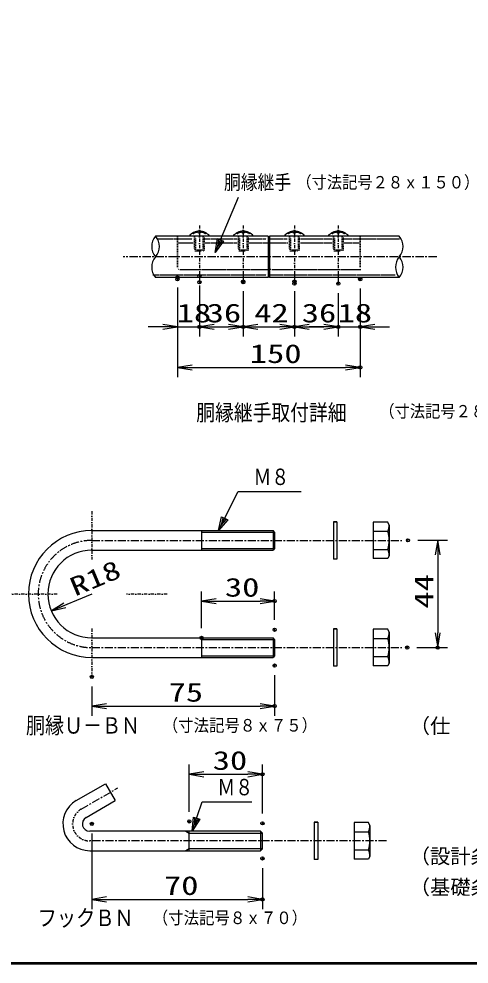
# Model space of a CAD drawing. Units: millimetres, scale not verified. Extents: x -4425 to 4425, y -3150 to 3150.
# Drawn here: x -899 to 486, y -2925 to -16 of the extents above; entities that cross this region are included whole.
import ezdxf
from ezdxf.enums import TextEntityAlignment as Align

# ---------------------------------------------------------------- set-up
doc = ezdxf.new("R2010")
doc.units = ezdxf.units.MM
doc.header["$LTSCALE"] = 20
doc.header["$PDMODE"] = 32
doc.header["$PDSIZE"] = 10
for name, pattern in [('USER1', [2, 1.25, -0.25, 0.25, -0.25]), ('USER2', [0.26, 0.01, -0.25]), ('USER3', [1.01, 0.5, -0.25, 0.01, -0.25])]:
    doc.linetypes.add(name, pattern=pattern)
for name, color, linetype, lineweight in [('0-0_1', 7, 'Continuous', 25), ('0-1_EXTCNT-L', 1, 'Continuous', 25), ('0-2_0', 7, 'Continuous', 25), ('0-4_Hatch', 8, 'Continuous', 25), ('0-5_WAKU', 7, 'Continuous', 25), ('0-6_D-TTL-TXT', 7, 'Continuous', 25)]:
    doc.layers.add(name, color=color, linetype=linetype, lineweight=lineweight)
doc.layers.add('0-3_DEFPOINTS', color=7, linetype='Continuous')
doc.styles.add('ＭＳ ゴシック', font='')
doc.styles.get('ＭＳ ゴシック').set_extended_font_data('MS Gothic')

# ---------------------------------------------------------------- blocks, each defined once
blk = doc.blocks.new('DARROWS')
at = {"layer": '0-2_0', "color": 2}
blk.add_line((0, 0), (-19.982, 0), dxfattribs=at)
blk.add_lwpolyline([(-20, -3.333), (0, 0), (-20, 3.333)], dxfattribs=at)

msp = doc.modelspace()

# ---------------------------------------------------------------- linework, layer by layer
at = {"layer": '0-0_1', "color": 4}
for p, q in [((-294.89, -735.35), (-223.27, -564.59)), ((-337.06, -1596.14), (-112.07, -1596.14)), ((328.22, -1620.93), (405.22, -1620.93)), ((-337.06, -1646.39), (-112.06, -1646.39)), ((-337.06, -1926.14), (-112.06, -1926.14)), ((-337.06, -1976.39), (-112.06, -1976.39)), ((325.87, -1950.93), (405.22, -1950.93)), ((-384.96, -2516.07), (-374.56, -2522.07)), ((-374.56, -2522.07), (-149.56, -2522.07)), ((-374.56, -2570.07), (-384.96, -2576.07)), ((-149.56, -2570.07), (-374.56, -2570.07))]:
    msp.add_line(p, q, dxfattribs=at)
at = {"layer": '0-0_1', "color": 4, "linetype": 'USER3'}
for p, q in [((-343.62, -651.75), (-343.62, -801.75)), ((-208.62, -651.75), (-208.62, -801.75)), ((-51.12, -651.75), (-51.12, -801.75)), ((83.88, -651.75), (83.88, -801.75)), ((-674.56, -1531.26), (-674.56, -1679.66)), ((-781.17, -1786.26), (-950.02, -1786.26)), ((-443.25, -1786.26), (-567.96, -1786.26)), ((-674.56, -1892.86), (-674.56, -2041.26))]:
    msp.add_line(p, q, dxfattribs=at)
at = {"layer": '0-0_1'}
for p, q in [((-131.74, -684.75), (-478.62, -684.75)), ((-362.25, -676.5), (-364.97, -676.5)), ((-346.43, -675.75), (-346.43, -674.74)), ((-345.68, -676.5), (-341.55, -676.5)), ((-340.8, -675.75), (-340.8, -674.74)), ((-322.26, -676.5), (-324.98, -676.5)), ((-227.25, -676.5), (-229.97, -676.5)), ((-211.43, -675.75), (-211.43, -674.74)), ((-210.68, -676.5), (-206.55, -676.5)), ((-205.8, -675.75), (-205.8, -674.74)), ((-187.26, -676.5), (-189.98, -676.5)), ((-131.74, -684.75), (-131.74, -812.25)), ((-131.74, -693.37), (-127.99, -693.37)), ((271.38, -684.75), (-127.99, -684.75)), ((-127.99, -684.75), (-127.99, -812.25)), ((-69.75, -676.5), (-72.47, -676.5)), ((-53.93, -675.75), (-53.93, -674.74)), ((-53.18, -676.5), (-49.05, -676.5)), ((-48.3, -675.75), (-48.3, -674.74)), ((-29.76, -676.5), (-32.48, -676.5)), ((65.25, -676.5), (62.53, -676.5)), ((81.07, -675.75), (81.07, -674.74)), ((81.82, -676.5), (85.95, -676.5)), ((86.7, -675.75), (86.7, -674.74)), ((105.24, -676.5), (102.52, -676.5)), ((-131.74, -812.25), (-478.62, -812.25)), ((-343.62, -801.75), (-343.62, -831.75)), ((-343.62, -801.75), (-343.62, -831.75)), ((-208.62, -801.75), (-208.62, -831.75)), ((-208.62, -801.75), (-208.62, -831.75)), ((-127.99, -787.48), (-131.74, -787.48)), ((271.38, -812.25), (-127.99, -812.25)), ((-51.12, -801.75), (-51.12, -831.75)), ((-51.12, -801.75), (-51.12, -831.75)), ((83.88, -801.75), (83.88, -831.75)), ((83.88, -801.75), (83.88, -831.75)), ((235.89, -1564.68), (191.47, -1564.68)), ((191.47, -1564.68), (191.47, -1677.18)), ((240.22, -1574.05), (235.89, -1564.68)), ((-674.57, -1591.26), (-116.94, -1591.26)), ((-337.06, -1591.26), (-337.06, -1651.26)), ((-112.07, -1596.14), (-116.94, -1591.26)), ((-116.94, -1591.26), (-116.94, -1651.26)), ((-112.06, -1596.14), (-112.06, -1646.39)), ((191.47, -1592.82), (235.89, -1592.82)), ((-674.56, -1651.26), (-116.94, -1651.26)), ((-112.06, -1646.39), (-116.94, -1651.26)), ((191.47, -1649.03), (235.89, -1649.03)), ((235.89, -1894.68), (191.47, -1894.68)), ((191.47, -1894.68), (191.47, -2007.18)), ((240.22, -1904.05), (235.89, -1894.68)), ((-674.56, -1921.26), (-116.94, -1921.26)), ((-337.06, -1921.26), (-337.06, -1981.26)), ((-112.06, -1926.14), (-116.94, -1921.26)), ((-116.94, -1921.26), (-116.94, -1981.26)), ((-112.06, -1926.14), (-112.06, -1976.39)), ((191.47, -1922.82), (235.89, -1922.82)), ((-112.06, -1976.39), (-116.94, -1981.26)), ((-674.56, -1981.26), (-116.94, -1981.26)), ((191.47, -1979.03), (235.89, -1979.03)), ((-722.38, -2422.13), (-632.26, -2370.09)), ((-632.26, -2370.09), (-602.26, -2422.05)), ((-692.38, -2474.09), (-602.26, -2422.05)), ((132.46, -2489.66), (132.46, -2602.16)), ((176.88, -2489.66), (132.46, -2489.66)), ((181.21, -2499.03), (176.88, -2489.66)), ((-374.56, -2576.07), (-374.56, -2516.07)), ((-149.56, -2570.07), (-149.56, -2522.07)), ((132.46, -2517.8), (176.88, -2517.8)), ((-681.13, -2576.07), (-155.56, -2576.07)), ((132.46, -2574.01), (176.88, -2574.01))]:
    msp.add_line(p, q, dxfattribs=at)
at = {"layer": '0-0_1', "linetype": 'USER2'}
for p, q in [((-472.71, -693.37), (-358.62, -693.37)), ((-411.12, -684.75), (-411.12, -787.48)), ((-358.62, -684.75), (-358.62, -726.75)), ((-328.62, -693.37), (-223.62, -693.37)), ((-223.62, -684.75), (-223.62, -726.75)), ((-193.62, -693.37), (-131.74, -693.37)), ((-127.99, -693.37), (-66.12, -693.37)), ((-66.12, -684.75), (-66.12, -726.75)), ((-36.12, -693.37), (68.88, -693.37)), ((68.88, -684.75), (68.88, -726.75)), ((98.88, -693.37), (277.29, -693.37)), ((151.38, -684.75), (151.38, -787.48)), ((-411.12, -705.37), (-358.62, -705.37)), ((-328.62, -705.37), (-223.62, -705.37)), ((-193.62, -705.37), (-66.12, -705.37)), ((-36.12, -705.37), (68.88, -705.37)), ((98.88, -705.37), (151.38, -705.37)), ((-355.62, -729.75), (-331.62, -729.75)), ((-220.62, -729.75), (-196.62, -729.75)), ((-63.12, -729.75), (-39.12, -729.75)), ((71.88, -729.75), (95.88, -729.75)), ((-484.52, -803.62), (-131.74, -803.62)), ((-131.74, -787.48), (-411.12, -787.48)), ((151.38, -787.48), (-127.99, -787.48)), ((-127.99, -803.62), (265.48, -803.62))]:
    msp.add_line(p, q, dxfattribs=at)
at = {"layer": '0-0_1', "color": 4, "linetype": 'USER2'}
for p, q in [((-355.62, -729.75), (-355.62, -684.75)), ((-331.62, -684.75), (-331.62, -729.75)), ((-220.62, -729.75), (-220.62, -684.75)), ((-196.62, -684.75), (-196.62, -729.75)), ((-63.12, -729.75), (-63.12, -684.75)), ((-39.12, -684.75), (-39.12, -729.75)), ((71.88, -729.75), (71.88, -684.75)), ((95.88, -684.75), (95.88, -729.75))]:
    msp.add_line(p, q, dxfattribs=at)
at = {"layer": '0-0_1', "color": 4, "linetype": 'USER1'}
for p, q in [((386.48, -748.5), (-578.55, -748.5)), ((-674.56, -1621.26), (279.45, -1621.26)), ((-674.56, -1951.26), (279.45, -1951.26)), ((-707.38, -2448.11), (-594.2, -2382.76)), ((232.45, -2546.07), (-681.13, -2546.07))]:
    msp.add_line(p, q, dxfattribs=at)
at = {"layer": '0-0_1', "linetype": 'USER2'}
for points in [[(-331.62, -729.75), (-328.62, -726.75), (-328.62, -684.75)], [(-196.62, -729.75), (-193.62, -726.75), (-193.62, -684.75)], [(-39.12, -729.75), (-36.12, -726.75), (-36.12, -684.75)], [(95.88, -729.75), (98.88, -726.75), (98.88, -684.75)], [(-328.62, -726.75), (-358.62, -726.75), (-355.62, -729.75)], [(-193.62, -726.75), (-223.62, -726.75), (-220.62, -729.75)], [(-36.12, -726.75), (-66.12, -726.75), (-63.12, -729.75)], [(98.88, -726.75), (68.88, -726.75), (71.88, -729.75)]]:
    msp.add_lwpolyline(points, dxfattribs=at)
at = {"layer": '0-0_1', "color": 4}
for points in [[(-268.96, -700.68), (-294.89, -735.35), (-288.33, -692.56)], [(-256.39, -1558.39), (-284.56, -1591.26), (-275.17, -1549)], [(-342.32, -2479.55), (-365.56, -2516.07), (-362.24, -2472.91)]]:
    msp.add_lwpolyline(points, close=True, dxfattribs=at)
for points in [[(-273.8, -698.65), (-286.77, -715.98), (-283.48, -694.59)], [(-284.56, -1591.26), (-224.56, -1471.26), (-30.31, -1471.26)], [(-261.09, -1556.04), (-275.17, -1572.48), (-270.48, -1551.35)], [(-365.56, -2516.07), (-335.56, -2426.07), (-182.68, -2426.07)], [(-347.3, -2477.89), (-358.92, -2496.15), (-357.26, -2474.57)]]:
    msp.add_lwpolyline(points, dxfattribs=at)
at = {"layer": '0-0_1'}
for points in [[(240.22, -1574.05), (240.22, -1667.8), (235.89, -1677.18), (191.47, -1677.18)], [(240.22, -1904.05), (240.22, -1997.8), (235.89, -2007.18), (191.47, -2007.18)], [(181.21, -2499.03), (181.21, -2592.78), (176.88, -2602.16), (132.46, -2602.16)], [(-149.56, -2522.07), (-155.56, -2516.07), (-681.13, -2516.07)], [(-155.56, -2516.07), (-155.56, -2576.07), (-149.56, -2570.07)]]:
    msp.add_lwpolyline(points, dxfattribs=at)
at = {"layer": '0-0_1', "color": 4}
for centre, start, end in [((-441.32, -716.62), 139.4792, 220.5208), ((-515.91, -716.62), 319.47919, 40.52081), ((234.09, -716.62), 319.47919, 40.52081), ((-441.32, -780.37), 139.4792, 220.5208), ((308.68, -780.37), 139.4792, 220.5208), ((234.09, -780.37), 319.47919, 40.52081)]:
    msp.add_arc(centre, 49.06, start, end, dxfattribs=at)
at = {"layer": '0-0_1'}
for centre, radius, start, end in [((-343.62, -711.11), 41.37, 39.59774, 140.40219), ((-362.25, -669), 7.5, 270, 293.8663), ((-343.62, -711.11), 38.55, 97.34254, 113.86456), ((-348.3, -674.74), 1.88, 0, 97.33578), ((-338.93, -674.74), 1.88, 82.66415, 179.99992), ((-343.62, -711.11), 38.55, 66.13536, 82.65806), ((-324.98, -669), 7.5, 246.13379, 270), ((-208.62, -711.11), 41.37, 39.59774, 140.40219), ((-227.25, -669), 7.5, 270, 293.8663), ((-208.62, -711.11), 38.55, 97.34254, 113.86456), ((-213.3, -674.74), 1.88, 0, 97.33578), ((-203.93, -674.74), 1.88, 82.66415, 179.99992), ((-208.62, -711.11), 38.55, 66.13536, 82.65806), ((-189.98, -669), 7.5, 246.13379, 270), ((-51.12, -711.11), 41.37, 39.59774, 140.40219), ((-69.75, -669), 7.5, 270, 293.8663), ((-51.12, -711.11), 38.55, 97.34254, 113.86456), ((-55.8, -674.74), 1.88, 0, 97.33578), ((-46.43, -674.74), 1.88, 82.66415, 179.99992), ((-51.12, -711.11), 38.55, 66.13536, 82.65806), ((-32.48, -669), 7.5, 246.13379, 270), ((83.88, -711.11), 41.37, 39.59774, 140.40219), ((65.25, -669), 7.5, 270, 293.8663), ((83.88, -711.11), 38.55, 97.34254, 113.86456), ((79.2, -674.74), 1.88, 0, 97.33578), ((88.57, -674.74), 1.88, 82.66415, 179.99992), ((83.88, -711.11), 38.55, 66.13536, 82.65806), ((102.52, -669), 7.5, 246.13379, 270), ((-674.56, -1786.26), 195, 90.0001, 270), ((146.85, -1620.93), 93.36, 342.48126, 17.51895), ((197.37, -1574.05), 42.85, 334.02008, 0.00015), ((-674.56, -1786.26), 135, 90, 270), ((197.37, -1667.8), 42.85, 0, 25.98006), ((197.37, -1904.05), 42.85, 334.02008, 0.00015), ((146.85, -1950.93), 93.36, 342.48126, 17.51895), ((197.37, -1997.8), 42.85, 0, 25.98006), ((-681.13, -2493.57), 82.5, 119.99996, 270), ((-681.13, -2493.57), 22.5, 119.99995, 270), ((138.36, -2499.03), 42.85, 334.02035, 0.0003), ((87.85, -2545.9), 93.36, 342.48138, 17.51907), ((138.36, -2592.78), 42.85, 0, 25.9802)]:
    msp.add_arc(centre, radius, start, end, dxfattribs=at)
at = {"layer": '0-0_1', "color": 4, "linetype": 'USER1'}
msp.add_arc((-674.56, -1786.26), 165, 90, 270, dxfattribs=at)
at = {"layer": '0-0_1', "color": 4, "linetype": 'USER3'}
msp.add_arc((-681.13, -2493.57), 52.5, 119.99998, 270, dxfattribs=at)
at = {"layer": '0-1_EXTCNT-L'}
for p, q in [((-411.12, -842.48), (-411.12, -994.09)), ((-343.62, -837.25), (-343.62, -994.09)), ((-411.12, -847.48), (-411.12, -1119.09)), ((-343.62, -856.75), (-343.62, -994.09)), ((-208.62, -854.75), (-208.62, -994.09)), ((-208.62, -856.75), (-208.62, -994.09)), ((-51.12, -854.75), (-51.12, -994.09)), ((-51.12, -860.75), (-51.12, -994.09)), ((83.88, -860.75), (83.88, -994.09)), ((83.88, -860.75), (83.88, -994.09)), ((151.38, -846.48), (151.38, -994.09)), ((151.38, -847.48), (151.38, -1119.09)), ((328.22, -1620.93), (419.56, -1620.93)), ((-337.06, -1891.26), (-337.06, -1778.09)), ((-112.06, -1866.14), (-112.06, -1778.09)), ((325.87, -1950.93), (419.56, -1950.93)), ((-112.06, -2036.39), (-112.06, -2161.26)), ((-674.56, -2071.26), (-674.56, -2161.26)), ((-374.56, -2456.07), (-374.56, -2311.09)), ((-149.56, -2462.07), (-149.56, -2311.09)), ((-674.56, -2523.57), (-674.56, -2756.07)), ((-149.56, -2630.07), (-149.56, -2756.07))]:
    msp.add_line(p, q, dxfattribs=at)
at = {"layer": '0-1_EXTCNT-L', "color": 2}
for p, q in [((-456.12, -964.09), (-501.12, -964.09)), ((-411.12, -964.09), (-343.62, -964.09)), ((-298.62, -964.09), (-253.62, -964.09)), ((-298.62, -964.09), (-253.62, -964.09)), ((-163.62, -964.09), (-96.12, -964.09)), ((38.88, -964.09), (-6.12, -964.09)), ((-6.12, -964.09), (38.88, -964.09)), ((83.88, -964.09), (151.38, -964.09)), ((196.38, -964.09), (241.38, -964.09)), ((-366.12, -1089.09), (106.38, -1089.09)), ((389.56, -1665.93), (389.56, -1905.93)), ((-674.56, -1786.26), (-799.09, -1838.39)), ((-292.06, -1808.09), (-157.06, -1808.09)), ((-629.56, -2131.26), (-157.06, -2131.26)), ((-329.56, -2341.09), (-194.56, -2341.09)), ((-629.56, -2726.07), (-194.56, -2726.07))]:
    msp.add_line(p, q, dxfattribs=at)
at = {"layer": '0-2_0'}
msp.add_line((-799.09, -1838.39), (-757.62, -1821.03), dxfattribs=at)
msp.add_lwpolyline([(-760.48, -1814.1), (-799.09, -1838.39), (-754.69, -1827.93)], dxfattribs=at)
at = {"layer": '0-3_DEFPOINTS'}
for p in [(-411.12, -812.48), (-411.12, -817.48), (-343.62, -807.25), (151.38, -816.48), (151.38, -817.48), (-343.62, -826.75), (-208.62, -824.75), (-208.62, -826.75), (-51.12, -824.75), (-51.12, -830.75), (83.88, -830.75), (-343.62, -964.09), (-208.62, -964.09), (-51.12, -964.09), (83.88, -964.09), (151.38, -964.09), (151.38, -1089.09), (298.22, -1620.93), (-112.06, -1808.09), (-337.06, -1921.26), (-112.06, -1896.14), (295.87, -1950.93), (389.56, -1950.93), (-112.06, -2006.39), (-674.56, -2041.26), (-112.06, -2131.26), (-149.56, -2341.09), (-674.56, -2493.57), (-374.56, -2486.07), (-149.56, -2492.07), (-149.56, -2600.07), (-149.56, -2726.07)]:
    msp.add_point(p, dxfattribs=at)
at = {"layer": '0-4_Hatch', "color": 4}
for p, q in [((79.6, -1563.76), (79.6, -1678.76)), ((79.6, -1678.76), (68.6, -1678.76)), ((68.6, -1893.76), (68.6, -2008.76)), ((79.6, -1893.76), (68.6, -1893.76)), ((79.6, -1893.76), (79.6, -2008.76)), ((79.6, -2008.76), (68.6, -2008.76)), ((9.59, -2488.57), (9.59, -2603.57)), ((20.59, -2488.57), (9.59, -2488.57)), ((20.59, -2488.57), (20.59, -2603.57)), ((20.59, -2603.57), (9.59, -2603.57))]:
    msp.add_line(p, q, dxfattribs=at)
for points in [[(79.6, -1563.76), (68.6, -1563.76), (79.6, -1563.76)], [(79.6, -1563.76), (68.6, -1563.76), (68.6, -1678.76)], [(79.6, -1893.76), (68.6, -1893.76), (79.6, -1893.76)], [(20.59, -2488.57), (9.59, -2488.57), (20.59, -2488.57)]]:
    msp.add_lwpolyline(points, dxfattribs=at)
at = {"layer": '0-5_WAKU'}
msp.add_lwpolyline([(-4049.89, 2924.86), (4200.11, 2924.86), (4200.11, -2925.14), (-4049.89, -2925.14)], close=True, dxfattribs=at)
for points in [[(4198.11, 2922.86), (4198.11, -2923.14), (-4047.89, -2923.14)], [(4196.11, 2920.86), (4196.11, -2921.14), (-4045.89, -2921.14)]]:
    msp.add_lwpolyline(points, dxfattribs=at)

# ---------------------------------------------------------------- block references
at = {"layer": '0-1_EXTCNT-L', "xscale": 2.25, "yscale": 2.25}
for p in [(-411.12, -964.09), (-208.62, -964.09), (-51.12, -964.09), (83.88, -964.09), (83.88, -964.09), (151.38, -1089.09), (-112.06, -1808.09), (-112.06, -2131.26), (-149.56, -2341.09), (-149.56, -2726.07)]:
    msp.add_blockref('DARROWS', p, dxfattribs=at)
for p, rotation in [((-343.62, -964.09), 180), ((-343.62, -964.09), 180), ((-208.62, -964.09), 180), ((-51.12, -964.09), 180), ((151.38, -964.09), 180), ((-411.12, -1089.09), 180), ((389.56, -1620.93), 90), ((-337.06, -1808.09), 180), ((389.56, -1950.93), 270), ((-674.56, -2131.26), 180), ((-374.56, -2341.09), 180), ((-674.56, -2726.07), 180)]:
    msp.add_blockref('DARROWS', p, dxfattribs=dict(at, rotation=rotation))

# ---------------------------------------------------------------- texts
at = {"layer": '0-0_1', "color": 4, "style": 'ＭＳ ゴシック'}
for s, height, width, p in [('胴縁継手', 44.57, 0.85, (-267.89, -554.6)), ('（寸法記号２８ｘ１５０）', 38.2, 0.9, (-45.14, -549.62)), ('胴縁継手取付詳細', 49.84, 0.85, (-353.17, -1267.73)), ('（寸法記号２８ｘ１５０）', 38.2, 0.9, (210.08, -1254.24)), ('Ｍ８', 50.44, 0.8, (-177.31, -1465.98)), ('胴縁Ｕ－ＢＮ', 50.44, 0.85, (-877.23, -2230.96)), ('（寸法記号８ｘ７５）', 38.71, 0.9, (-456.48, -2221.2)), ('Ｍ８', 50.44, 0.8, (-288.31, -2420.79)), ('フックＢＮ', 50.94, 0.85, (-841.23, -2823.56)), ('（寸法記号８ｘ７０）', 38.71, 0.9, (-487.23, -2813.7))]:
    msp.add_text(s, height=height, dxfattribs=dict(at, width=width)).set_placement(p, align=Align.BOTTOM_LEFT)
at = {"layer": '0-1_EXTCNT-L', "color": 3, "style": 'ＭＳ ゴシック', "width": 1.35}
for s, p in [('18', (-413.37, -967.7)), ('36', (-321.12, -967.7)), ('42', (-174.87, -967.7)), ('36', (-28.62, -967.7)), ('18', (81.63, -967.7)), ('150', (-188.37, -1092.7)), ('30', (-265.06, -1811.7)), ('75', (-438.31, -2134.86)), ('30', (-302.56, -2344.7)), ('70', (-452.56, -2729.68))]:
    msp.add_text(s, height=57.77, dxfattribs=at).set_placement(p, align=Align.BOTTOM_LEFT)
for s, rotation, p in [('R18', 22.715, (-719.75, -1810.19)), ('44', 90, (393.17, -1830.93))]:
    msp.add_text(s, height=57.77, rotation=rotation, dxfattribs=at).set_placement(p, align=Align.BOTTOM_LEFT)
at = {"layer": '0-6_D-TTL-TXT', "style": 'ＭＳ ゴシック'}
for s, p in [('（仕\u3000\u3000様）', (303.57, -2228.54)), ('（設計条件）風荷重：昭和57年改正 建築基準法・同施行令に基づく風圧力に準拠。', (303.57, -2629.75)), ('（基礎条件）長期許容地耐力98kN/m の場合。', (303.57, -2724.82))]:
    msp.add_text(s, height=45.75, dxfattribs=at).set_placement(p, align=Align.BOTTOM_LEFT)

doc.saveas('drawing.dxf')
